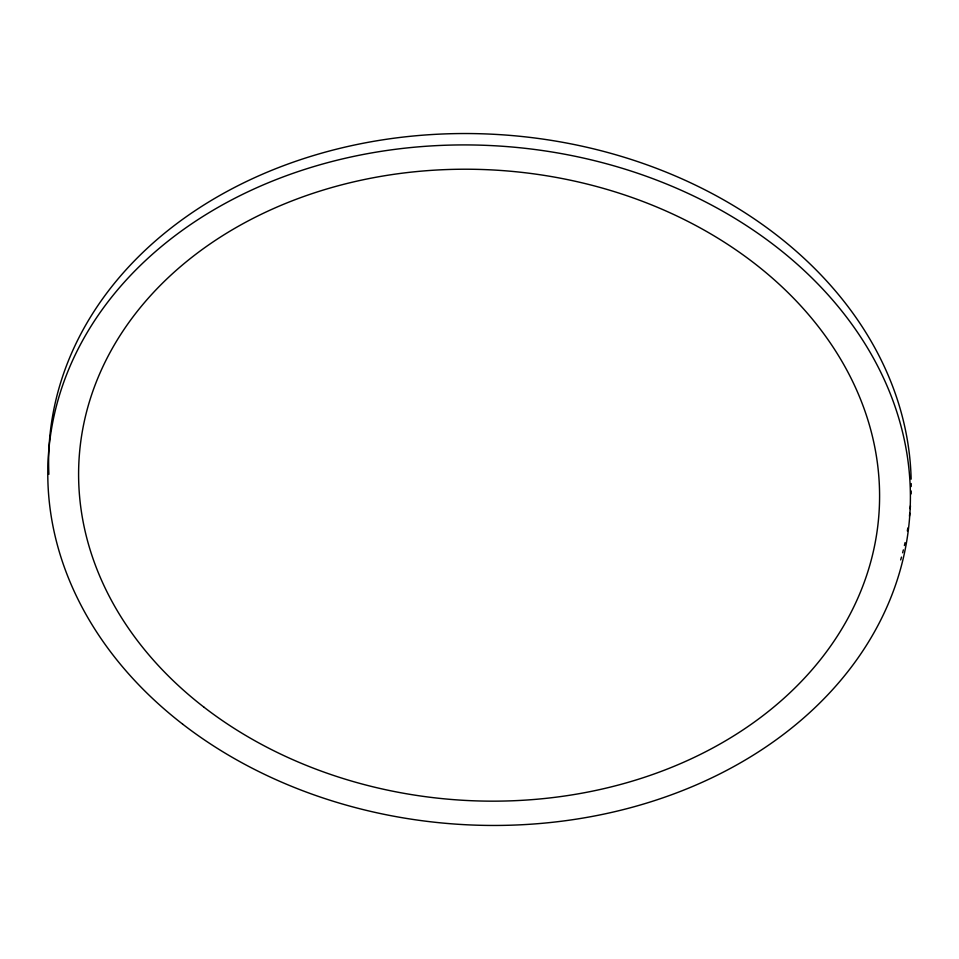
<?xml version="1.0" encoding="UTF-8"?>
<svg xmlns="http://www.w3.org/2000/svg" width="959" height="959" viewBox="0 0 959 959"><rect width="100%" height="100%" fill="white"/><g stroke="black" fill="none" stroke-linecap="round" stroke-linejoin="round"><path stroke-width="1.44" d="M910.451 505.777A431.73 339.738 4.1 0 1 910.199 508.749M909.779 513.197A431.73 339.738 4.1 0 1 909.456 516.158M907.825 527.989A431.73 339.738 4.1 0 1 907.334 530.926M905.056 542.638A431.73 339.738 4.1 0 1 904.397 545.551M903.366 549.891A431.73 339.738 4.1 0 1 902.635 552.78M901.484 557.083A431.73 339.738 4.1 0 1 900.681 559.936M48.885 474.297A431.73 339.738 4.1 0 1 468.112 133.541A431.73 339.738 4.1 0 1 911.134 479.152M911.206 483.564A431.73 339.738 4.1 0 1 911.206 486.525M911.158 490.96A431.73 339.738 4.1 0 1 911.086 493.921M182.594 724.093A431.73 339.738 4.1 0 0 898.607 575.58A431.73 339.738 4.1 0 0 356.077 155.897A431.73 339.738 4.1 0 0 182.594 724.093M203.776 707.035A400.886 315.475 4.1 0 0 868.638 569.131A400.886 315.475 4.1 0 0 364.864 179.417A400.886 315.475 4.1 0 0 203.776 707.035"/></g></svg>
